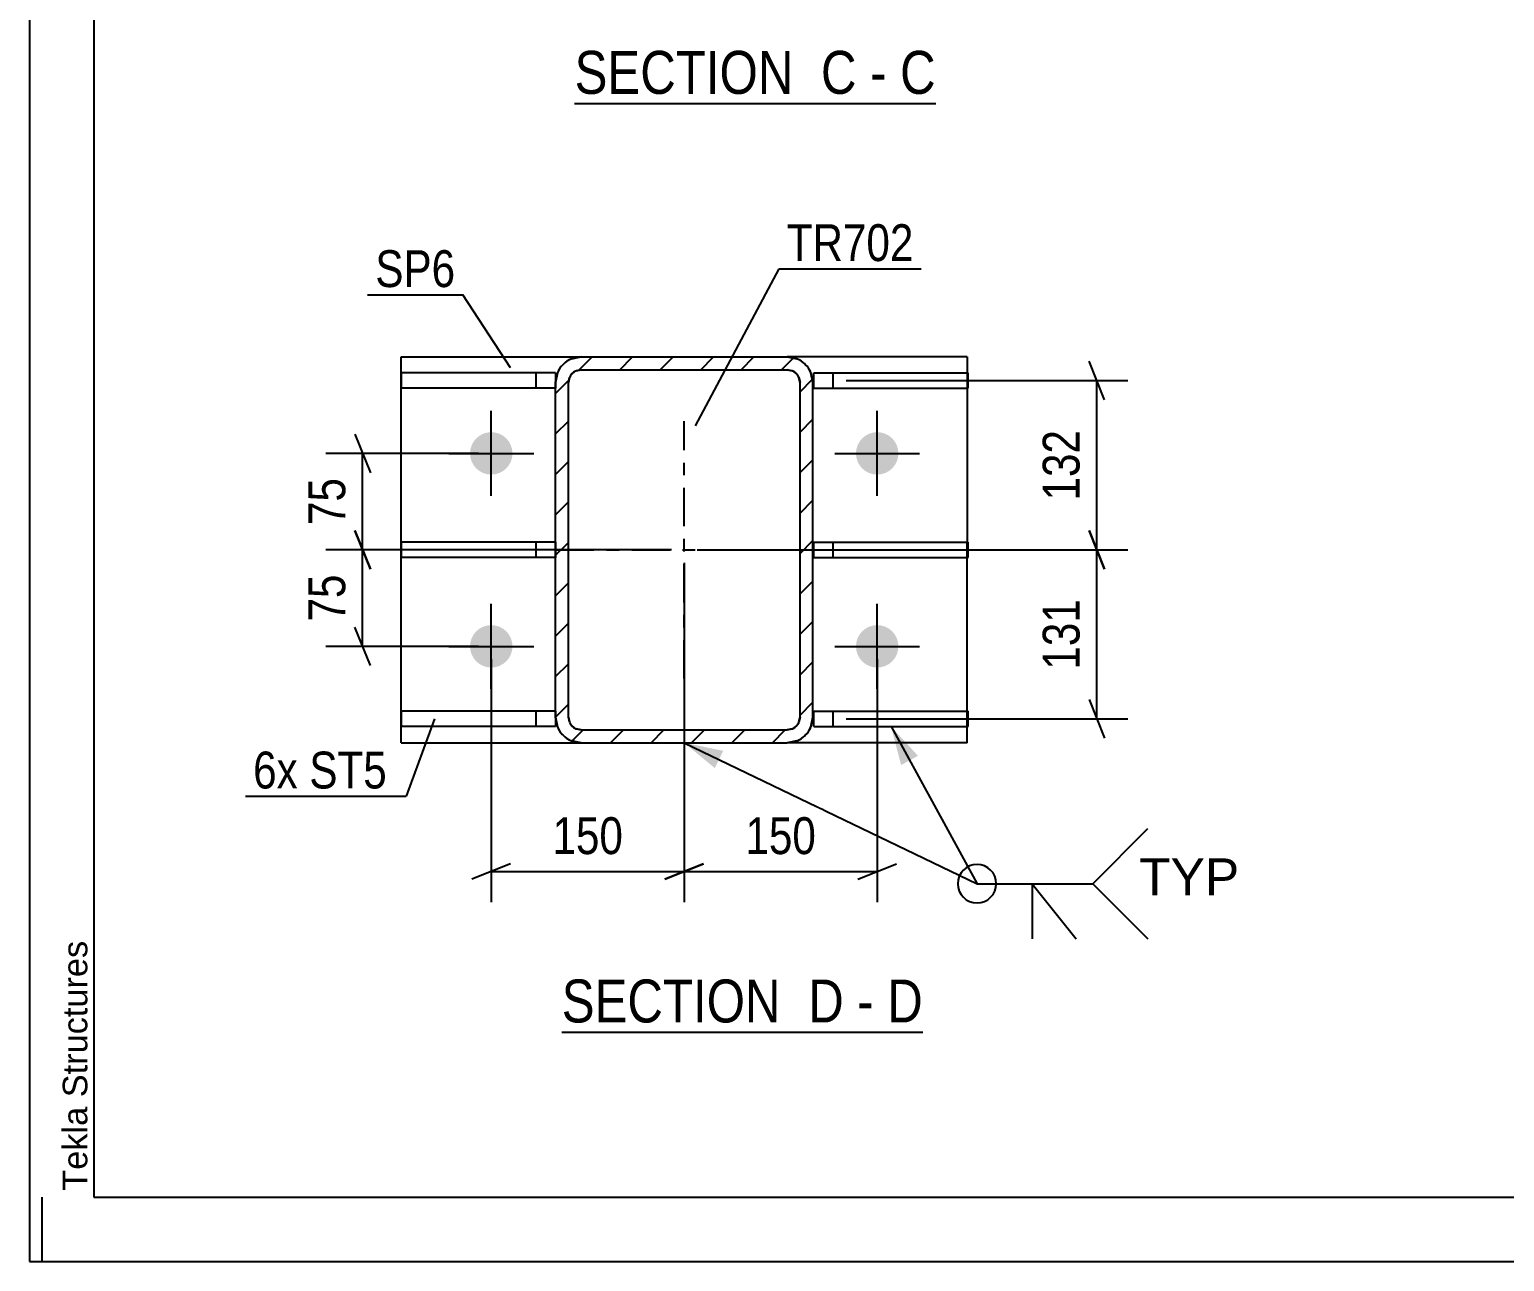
# Model space of a CAD drawing. Header units: millimetres. Extents: x -55 to 786, y -436 to 158.
# Drawn here: x -55.5 to 59.2, y -435.6 to -339.9 of the extents above; entities that cross this region are included whole.
import ezdxf

# ---------------------------------------------------------------- set-up
doc = ezdxf.new("R2010")
doc.units = ezdxf.units.MM
doc.linetypes.add('DXK_LINE_DOT2', pattern=[3.9198, 1.9599, -1.9599])
doc.linetypes.add('DXK_LINE_DOT3', pattern=[5.9187, 2.979, -0.9799, 0.9799, -0.9799])
doc.styles.add('Arial', font='ARIAL.TTF', dxfattribs={"height": 0.2})
doc.styles.add('Arial Narrow', font='ARIALN.TTF', dxfattribs={"height": 0.2})

# ---------------------------------------------------------------- blocks, each defined once
blk = doc.blocks.new('Unknown-761543994-1163')
at = {"color": 5, "linetype": 'Continuous'}
for p, q in [((-55.5, 158.36), (-55.5, -435.64)), ((-50.5, 153.36), (-50.5, -430.64)), ((-54.5, -435.64), (-54.5, -430.64)), ((-50.5, -430.64), (780.5, -430.64)), ((-55.5, -435.64), (785.5, -435.64))]:
    blk.add_line(p, q, dxfattribs=at)
at = {"color": 174, "linetype": 'Continuous', "style": 'Arial'}
blk.add_text('Tekla Structures', height=1.9102, rotation=90, dxfattribs=at).set_placement((-51, -430.14))
blk = doc.blocks.new('Unknown-761543994-14 - 3998')
at = {"color": 6, "linetype": 'Continuous'}
blk.add_line((-13.12, -345.62), (14.95, -345.62), dxfattribs=at)
at = {"color": 0, "linetype": 'Continuous'}
for points in [[(4.98, -344.87), (4.98, -341.37), (-13.12, -341.37), (-13.12, -344.87)], [(8.8, -344.87), (8.8, -341.37), (6.03, -341.37), (6.03, -344.87)], [(11.13, -344.87), (11.13, -341.37), (9.85, -341.37), (9.85, -344.87)], [(14.95, -344.87), (14.95, -341.37), (12.18, -341.37), (12.18, -344.87)]]:
    blk.add_wipeout(points, dxfattribs=at)
at = {"color": 7, "linetype": 'Continuous', "style": 'Arial Narrow'}
for s, p in [('SECTION ', (-13.12, -344.87)), ('C', (6.03, -344.87)), ('C', (12.18, -344.87)), ('-', (9.85, -344.87))]:
    blk.add_text(s, height=3.34, dxfattribs=at).set_placement(p)
blk = doc.blocks.new('Unknown-761543994-17 - 2225')
at = {"color": 6, "linetype": 'Continuous'}
blk.add_line((-14.12, -417.81), (13.95, -417.81), dxfattribs=at)
at = {"color": 0, "linetype": 'Continuous'}
for points in [[(3.99, -417.06), (3.99, -413.56), (-14.12, -413.56), (-14.12, -417.06)], [(7.8, -417.06), (7.8, -413.56), (5.04, -413.56), (5.04, -417.06)], [(10.13, -417.06), (10.13, -413.56), (8.85, -413.56), (8.85, -417.06)], [(13.95, -417.06), (13.95, -413.56), (11.18, -413.56), (11.18, -417.06)]]:
    blk.add_wipeout(points, dxfattribs=at)
at = {"color": 7, "linetype": 'Continuous', "style": 'Arial Narrow'}
for s, p in [('SECTION ', (-14.12, -417.06)), ('D', (5.04, -417.06)), ('D', (11.18, -417.06)), ('-', (8.85, -417.06))]:
    blk.add_text(s, height=3.34, dxfattribs=at).set_placement(p)
blk = doc.blocks.new('Part-761543994-2281 - 2225')
at = {"color": 2, "linetype": 'Continuous'}
for p, q in [((-26.6, -395.32), (-26.6, -365.32)), ((-26.6, -365.32), (-12.6, -365.32)), ((17.4, -365.32), (3.4, -365.32)), ((17.4, -365.32), (17.4, -366.56)), ((17.4, -367.76), (17.4, -379.71)), ((17.4, -392.86), (17.4, -380.91)), ((17.4, -395.32), (17.4, -394.06)), ((-26.6, -395.32), (-12.6, -395.32)), ((17.4, -395.32), (3.4, -395.32))]:
    blk.add_line(p, q, dxfattribs=at)
at = {"color": 7, "linetype": 'DXK_LINE_DOT2'}
for p, q in [((-12.6, -365.32), (3.4, -365.32)), ((17.4, -365.32), (17.4, -380.91)), ((17.4, -366.56), (17.4, -367.76)), ((17.4, -380.91), (17.4, -379.71)), ((17.4, -394.06), (17.4, -392.86)), ((-12.6, -395.32), (3.4, -395.32))]:
    blk.add_line(p, q, dxfattribs=at)
blk = doc.blocks.new('Part-761543994-2241 - 2225')
at = {"linetype": 'Continuous'}
h = blk.add_hatch(dxfattribs=at)
h.set_pattern_fill('', scale=0.7, style=0, pattern_type=0)
h.set_pattern_definition([(45, (-14.6026, -393.3164), (-1.57154, 1.57154), [])])
h.paths.add_polyline_path([(-14.6, -367.32), (-14.6, -393.32), (-14.45, -394.08), (-14.02, -394.73), (-13.37, -395.16), (-12.6, -395.32), (3.4, -395.32), (4.16, -395.16), (4.81, -394.73), (5.25, -394.08), (5.4, -393.32), (5.4, -367.32), (5.25, -366.55), (4.81, -365.9), (4.16, -365.47), (3.4, -365.32), (-12.6, -365.32), (-13.37, -365.47), (-14.02, -365.9), (-14.45, -366.55)])
h.paths.add_polyline_path([(-13.31, -366.61), (-12.99, -366.39), (-12.6, -366.32), (3.4, -366.32), (3.78, -366.39), (4.1, -366.61), (4.32, -366.93), (4.4, -367.32), (4.4, -393.32), (4.32, -393.7), (4.1, -394.02), (3.78, -394.24), (3.4, -394.32), (-12.6, -394.32), (-12.99, -394.24), (-13.31, -394.02), (-13.53, -393.7), (-13.6, -393.32), (-13.6, -367.32), (-13.53, -366.93)])
at = {"color": 7, "linetype": 'DXK_LINE_DOT2'}
for p, q in [((-13.37, -365.47), (-12.6, -365.32)), ((-12.6, -365.32), (3.4, -365.32)), ((3.4, -365.32), (4.16, -365.47)), ((-14.6, -367.32), (-14.45, -366.55)), ((-12.6, -366.32), (-12.99, -366.39)), ((-12.6, -366.32), (3.4, -366.32)), ((3.78, -366.39), (3.4, -366.32)), ((5.25, -366.55), (5.4, -367.32)), ((-14.6, -393.32), (-14.6, -367.32)), ((-13.53, -366.93), (-13.6, -367.32)), ((-13.6, -393.32), (-13.6, -367.32)), ((4.4, -367.32), (4.32, -366.93)), ((4.4, -393.32), (4.4, -367.32)), ((5.4, -393.32), (5.4, -367.32)), ((-14.45, -394.08), (-14.6, -393.32)), ((-13.6, -393.32), (-13.53, -393.7)), ((-12.99, -394.24), (-12.6, -394.32)), ((-12.6, -394.32), (3.4, -394.32)), ((3.4, -394.32), (3.78, -394.24)), ((4.32, -393.7), (4.4, -393.32)), ((5.4, -393.32), (5.25, -394.08)), ((-12.6, -395.32), (-13.37, -395.16)), ((-12.6, -395.32), (3.4, -395.32)), ((4.16, -395.16), (3.4, -395.32))]:
    blk.add_line(p, q, dxfattribs=at)
at = {"color": 2, "linetype": 'Continuous'}
for p, q in [((-12.6, -365.32), (-13.37, -365.47)), ((-12.6, -365.32), (3.4, -365.32)), ((4.16, -365.47), (3.4, -365.32)), ((-14.45, -366.55), (-14.6, -367.32)), ((-12.99, -366.39), (-12.6, -366.32)), ((-12.6, -366.32), (3.4, -366.32)), ((3.4, -366.32), (3.78, -366.39)), ((5.4, -367.32), (5.25, -366.55)), ((-14.6, -393.32), (-14.6, -367.32)), ((-13.6, -367.32), (-13.53, -366.93)), ((-13.6, -393.32), (-13.6, -367.32)), ((4.32, -366.93), (4.4, -367.32)), ((4.4, -393.32), (4.4, -367.32)), ((5.4, -393.32), (5.4, -367.32)), ((-14.6, -393.32), (-14.45, -394.08)), ((-13.53, -393.7), (-13.6, -393.32)), ((-12.6, -394.32), (-12.99, -394.24)), ((-12.6, -394.32), (3.4, -394.32)), ((3.78, -394.24), (3.4, -394.32)), ((4.4, -393.32), (4.32, -393.7)), ((5.25, -394.08), (5.4, -393.32)), ((-13.37, -395.16), (-12.6, -395.32)), ((-12.6, -395.32), (3.4, -395.32)), ((3.4, -395.32), (4.16, -395.16))]:
    blk.add_line(p, q, dxfattribs=at)
at = {"color": 7, "linetype": 'DXK_LINE_DOT3'}
for p, q in [((-4.6, -390.32), (-4.6, -370.32)), ((-14.6, -380.32), (5.4, -380.32))]:
    blk.add_line(p, q, dxfattribs=at)
at = {"color": 7, "linetype": 'DXK_LINE_DOT2'}
for centre, radius, start, end in [((-12.6, -367.32), 2, 112.5, 157.5), ((3.4, -367.32), 2, 22.5, 67.5), ((-12.6, -367.32), 1, 112.5, 157.5), ((3.4, -367.32), 1, 22.5, 67.5), ((-12.6, -393.32), 2, 202.5, 247.5), ((-12.6, -393.32), 1, 202.5, 247.5), ((3.4, -393.32), 1, 292.5, 337.5), ((3.4, -393.32), 2, 292.5, 337.5)]:
    blk.add_arc(centre, radius, start, end, dxfattribs=at)
at = {"color": 2, "linetype": 'Continuous'}
for centre, radius, start, end in [((-12.6, -367.32), 2, 112.5, 157.5), ((3.4, -367.32), 2, 22.5, 67.5), ((-12.6, -367.32), 1, 112.5, 157.5), ((3.4, -367.32), 1, 22.5, 67.5), ((-12.6, -393.32), 2, 202.5, 247.5), ((-12.6, -393.32), 1, 202.5, 247.5), ((3.4, -393.32), 1, 292.5, 337.5), ((3.4, -393.32), 2, 292.5, 337.5)]:
    blk.add_arc(centre, radius, start, end, dxfattribs=at)
blk = doc.blocks.new('Part-761543994-2301 - 2225')
at = {"color": 2, "linetype": 'Continuous'}
for p, q in [((-14.6, -392.86), (-26.6, -392.86)), ((-26.6, -392.86), (-26.6, -394.06)), ((-14.6, -392.86), (-14.6, -394.06)), ((-14.6, -394.06), (-26.6, -394.06))]:
    blk.add_line(p, q, dxfattribs=at)
at = {"color": 7, "linetype": 'DXK_LINE_DOT2'}
blk.add_line((-16.1, -394.06), (-16.1, -392.86), dxfattribs=at)
blk = doc.blocks.new('Part-761543994-2266 - 2225')
at = {"color": 2, "linetype": 'Continuous'}
for p, q in [((5.48, -394.06), (5.48, -392.86)), ((5.48, -392.86), (17.48, -392.86)), ((17.48, -394.06), (17.48, -392.86)), ((5.48, -394.06), (17.48, -394.06))]:
    blk.add_line(p, q, dxfattribs=at)
at = {"color": 7, "linetype": 'DXK_LINE_DOT2'}
blk.add_line((6.98, -394.06), (6.98, -392.86), dxfattribs=at)
blk = doc.blocks.new('Part-761543994-2291 - 2225')
at = {"color": 2, "linetype": 'Continuous'}
for p, q in [((5.48, -367.76), (5.48, -366.56)), ((5.48, -366.56), (17.48, -366.56)), ((17.48, -367.76), (17.48, -366.56)), ((5.48, -367.76), (17.48, -367.76))]:
    blk.add_line(p, q, dxfattribs=at)
at = {"color": 7, "linetype": 'DXK_LINE_DOT2'}
blk.add_line((6.98, -367.76), (6.98, -366.56), dxfattribs=at)
blk = doc.blocks.new('Part-761543994-2311 - 2225')
at = {"color": 2, "linetype": 'Continuous'}
for p, q in [((-14.6, -379.71), (-26.6, -379.71)), ((-26.6, -379.71), (-26.6, -380.91)), ((-14.6, -379.71), (-14.6, -380.91)), ((-14.6, -380.91), (-26.6, -380.91))]:
    blk.add_line(p, q, dxfattribs=at)
at = {"color": 7, "linetype": 'DXK_LINE_DOT2'}
blk.add_line((-16.1, -380.91), (-16.1, -379.71), dxfattribs=at)
blk = doc.blocks.new('Part-761543994-2296 - 2225')
at = {"color": 2, "linetype": 'Continuous'}
for p, q in [((5.48, -380.91), (5.48, -379.71)), ((5.48, -379.71), (17.48, -379.71)), ((17.48, -380.91), (17.48, -379.71)), ((5.48, -380.91), (17.48, -380.91))]:
    blk.add_line(p, q, dxfattribs=at)
at = {"color": 7, "linetype": 'DXK_LINE_DOT2'}
blk.add_line((6.98, -380.91), (6.98, -379.71), dxfattribs=at)
blk = doc.blocks.new('Part-761543994-2306 - 2225')
at = {"color": 2, "linetype": 'Continuous'}
for p, q in [((-14.6, -366.56), (-26.6, -366.56)), ((-26.6, -366.56), (-26.6, -367.76)), ((-14.6, -366.56), (-14.6, -367.76)), ((-14.6, -367.76), (-26.6, -367.76))]:
    blk.add_line(p, q, dxfattribs=at)
at = {"color": 7, "linetype": 'DXK_LINE_DOT2'}
blk.add_line((-16.1, -367.76), (-16.1, -366.56), dxfattribs=at)
blk = doc.blocks.new('Bolt-761543994-2388 - 2225')
at = {"linetype": 'Continuous'}
for points in [[(-21.25, -372.82, -1), (-17.95, -372.82, -1)], [(8.75, -372.82, -1), (12.05, -372.82, -1)], [(-21.25, -387.82, -1), (-17.95, -387.82, -1)], [(8.75, -387.82, -1), (12.05, -387.82, -1)]]:
    blk.add_hatch(color=1, dxfattribs=at).paths.add_polyline_path(points)
at = {"color": 1, "linetype": 'Continuous'}
for p, q in [((-19.6, -376.12), (-19.6, -369.52)), ((10.4, -376.12), (10.4, -369.52)), ((-22.9, -372.82), (-16.3, -372.82)), ((7.1, -372.82), (13.7, -372.82)), ((-19.6, -391.12), (-19.6, -384.52)), ((10.4, -391.12), (10.4, -384.52)), ((-22.9, -387.82), (-16.3, -387.82)), ((7.1, -387.82), (13.7, -387.82))]:
    blk.add_line(p, q, dxfattribs=at)
blk = doc.blocks.new('StraightDimension-761543994-14994 - 2225')
at = {"color": 7, "linetype": 'Continuous'}
for p, q in [((28.08, -368.66), (26.88, -365.66)), ((7.98, -367.16), (29.88, -367.16)), ((27.48, -380.32), (27.48, -367.16)), ((26.88, -378.82), (28.08, -381.82)), ((-3.6, -380.32), (29.88, -380.32))]:
    blk.add_line(p, q, dxfattribs=at)
at = {"color": 0}
blk.add_wipeout([(26.73, -370.4), (22.53, -370.4), (22.53, -377.08), (26.73, -377.08)], dxfattribs=at)
at = {"color": 3, "style": 'Arial Narrow'}
blk.add_text('132', height=2.863, rotation=90.0002, dxfattribs=at).set_placement((26.13, -376.48))
blk = doc.blocks.new('StraightDimension-761543994-2516 - 2225')
at = {"color": 7, "linetype": 'Continuous'}
for p, q in [((-30.2, -371.32), (-29, -374.32)), ((-20.6, -372.82), (-32.45, -372.82)), ((-29.6, -380.32), (-29.6, -372.82)), ((-29, -381.82), (-30.2, -378.82)), ((-5.6, -380.32), (-32.45, -380.32))]:
    blk.add_line(p, q, dxfattribs=at)
at = {"color": 0}
blk.add_wipeout([(-30.35, -374.14), (-34.55, -374.14), (-34.55, -378.99), (-30.35, -378.99)], dxfattribs=at)
at = {"color": 3, "style": 'Arial Narrow'}
blk.add_text('75', height=2.863, rotation=90.0002, dxfattribs=at).set_placement((-30.95, -378.39))
blk = doc.blocks.new('StraightDimension-761543994-2500 - 2225')
at = {"color": 7, "linetype": 'Continuous'}
for p, q in [((-30.2, -378.82), (-29, -381.82)), ((-5.6, -380.32), (-32.45, -380.32)), ((-29.6, -387.82), (-29.6, -380.32)), ((-29, -389.32), (-30.2, -386.32)), ((-20.6, -387.82), (-32.45, -387.82))]:
    blk.add_line(p, q, dxfattribs=at)
at = {"color": 0}
blk.add_wipeout([(-30.35, -381.64), (-34.55, -381.64), (-34.55, -386.49), (-30.35, -386.49)], dxfattribs=at)
at = {"color": 3, "style": 'Arial Narrow'}
blk.add_text('75', height=2.863, rotation=90.0002, dxfattribs=at).set_placement((-30.95, -385.89))
blk = doc.blocks.new('StraightDimension-761543994-14995 - 2225')
at = {"color": 7, "linetype": 'Continuous'}
for p, q in [((28.08, -381.82), (26.88, -378.82)), ((-3.6, -380.32), (29.88, -380.32)), ((27.48, -393.46), (27.48, -380.32)), ((26.88, -391.96), (28.08, -394.96)), ((7.98, -393.46), (29.88, -393.46))]:
    blk.add_line(p, q, dxfattribs=at)
at = {"color": 0}
blk.add_wipeout([(26.73, -383.55), (22.53, -383.55), (22.53, -390.23), (26.73, -390.23)], dxfattribs=at)
at = {"color": 3, "style": 'Arial Narrow'}
blk.add_text('131', height=2.863, rotation=90.0002, dxfattribs=at).set_placement((26.13, -389.63))
blk = doc.blocks.new('StraightDimension-761543994-15172 - 2225')
at = {"color": 7, "linetype": 'Continuous'}
for p, q in [((-4.6, -381.32), (-4.6, -407.72)), ((10.4, -388.82), (10.4, -407.72)), ((-3.1, -404.72), (-6.1, -405.92)), ((8.9, -405.92), (11.9, -404.72)), ((-4.6, -405.32), (10.4, -405.32))]:
    blk.add_line(p, q, dxfattribs=at)
at = {"color": 0}
blk.add_wipeout([(6.24, -404.57), (6.24, -400.37), (-0.44, -400.37), (-0.44, -404.57)], dxfattribs=at)
at = {"color": 3, "style": 'Arial Narrow'}
blk.add_text('150', height=2.863, dxfattribs=at).set_placement((0.16, -403.97))
blk = doc.blocks.new('StraightDimension-761543994-15173 - 2225')
at = {"color": 7, "linetype": 'Continuous'}
for p, q in [((-4.6, -381.32), (-4.6, -407.72)), ((-19.6, -388.82), (-19.6, -407.72)), ((-18.1, -404.72), (-21.1, -405.92)), ((-6.1, -405.92), (-3.1, -404.72)), ((-19.6, -405.32), (-4.6, -405.32))]:
    blk.add_line(p, q, dxfattribs=at)
at = {"color": 0}
blk.add_wipeout([(-8.76, -404.57), (-8.76, -400.37), (-15.44, -400.37), (-15.44, -404.57)], dxfattribs=at)
at = {"color": 3, "style": 'Arial Narrow'}
blk.add_text('150', height=2.863, dxfattribs=at).set_placement((-14.84, -403.97))
blk = doc.blocks.new('Mark-761543994-2237 - 2225')
at = {"color": 30, "linetype": 'Continuous'}
for p, q in [((-3.72, -370.69), (2.77, -358.47)), ((2.77, -358.47), (13.83, -358.47))]:
    blk.add_line(p, q, dxfattribs=at)
at = {"color": 0}
blk.add_wipeout([(13.23, -357.87), (13.23, -354.87), (3.37, -354.87), (3.37, -357.87)], dxfattribs=at)
blk.add_wipeout([(13.23, -357.87), (13.23, -354.87), (3.37, -354.87), (3.37, -357.87)], dxfattribs=at)
at = {"color": 3, "style": 'Arial Narrow'}
blk.add_text('TR702', height=2.863, dxfattribs=at).set_placement((3.37, -357.87))
blk = doc.blocks.new('Mark-761543994-2277 - 2225')
at = {"color": 30, "linetype": 'Continuous'}
for p in [(-29.21, -360.49), (-18.1, -366.18)]:
    blk.add_line(p, (-21.8, -360.49), dxfattribs=at)
at = {"color": 0}
blk.add_wipeout([(-22.4, -359.89), (-22.4, -356.89), (-28.61, -356.89), (-28.61, -359.89)], dxfattribs=at)
blk.add_wipeout([(-22.4, -359.89), (-22.4, -356.89), (-28.61, -356.89), (-28.61, -359.89)], dxfattribs=at)
at = {"color": 3, "style": 'Arial Narrow'}
blk.add_text('SP6', height=2.863, dxfattribs=at).set_placement((-28.61, -359.89))
blk = doc.blocks.new('WeldMark-761543994-2565 - 2225')
at = {"linetype": 'Continuous'}
for points in [[(12.26, -397.05), (11.48, -394.06), (13.57, -396.33)], [(-2.22, -397.29), (-4.6, -395.32), (-1.57, -395.94)]]:
    blk.add_hatch(color=30, dxfattribs=at).paths.add_polyline_path(points)
at = {"color": 30, "linetype": 'Continuous'}
for p, q in [((11.48, -394.06), (18.16, -406.27)), ((-4.6, -395.32), (18.16, -406.27)), ((18.16, -406.27), (27.16, -406.27))]:
    blk.add_line(p, q, dxfattribs=at)
at = {"color": 3, "linetype": 'Continuous'}
for q in [(25.87, -410.56), (22.44, -410.56)]:
    blk.add_line((22.44, -406.27), q, dxfattribs=at)
for start, end in [(90, 270), (270, 90)]:
    blk.add_arc((18.16, -406.27), 1.5, start, end, dxfattribs=at)
at = {"color": 0, "linetype": 'Continuous'}
blk.add_wipeout([(38.53, -407.17), (38.53, -404.17), (30.76, -404.17), (30.76, -407.17)], dxfattribs=at)
blk.add_wipeout([(38.53, -407.17), (38.53, -404.17), (30.76, -404.17), (30.76, -407.17)], dxfattribs=at)
at = {"color": 3, "linetype": 'Continuous'}
for q in [(31.44, -401.99), (31.44, -410.56)]:
    blk.add_line((27.16, -406.27), q, dxfattribs=at)
at = {"color": 3, "linetype": 'Continuous', "style": 'Arial'}
blk.add_text('TYP', height=2.865, dxfattribs=at).set_placement((30.76, -407.17))
blk = doc.blocks.new('MarkSet-761543994-2608 - 2225')
at = {"color": 30, "linetype": 'Continuous'}
for p in [(-24.01, -393.46), (-38.71, -399.47)]:
    blk.add_line(p, (-26.21, -399.47), dxfattribs=at)
at = {"color": 0}
for points in [[(-34.64, -398.87), (-34.64, -395.87), (-38.11, -395.87), (-38.11, -398.87)], [(-27.71, -398.87), (-27.71, -395.87), (-33.74, -395.87), (-33.74, -398.87)]]:
    blk.add_wipeout(points, dxfattribs=at)
for points in [[(-34.64, -398.87), (-34.64, -395.87), (-38.11, -395.87), (-38.11, -398.87)], [(-27.71, -398.87), (-27.71, -395.87), (-33.74, -395.87), (-33.74, -398.87)]]:
    blk.add_wipeout(points, dxfattribs=at)
at = {"color": 3, "style": 'Arial Narrow'}
for s, p in [('6x', (-38.11, -398.87)), ('ST5', (-33.74, -398.87))]:
    blk.add_text(s, height=2.863, dxfattribs=at).set_placement(p)

msp = doc.modelspace()

# ---------------------------------------------------------------- block references
for name in ['Unknown-761543994-1163', 'Part-761543994-2281 - 2225', 'Part-761543994-2241 - 2225', 'Part-761543994-2306 - 2225', 'Part-761543994-2291 - 2225', 'Bolt-761543994-2388 - 2225', 'Part-761543994-2311 - 2225', 'Part-761543994-2296 - 2225', 'Part-761543994-2301 - 2225', 'Part-761543994-2266 - 2225']:
    msp.add_blockref(name, (0, 0))

# ---------------------------------------------------------------- next in the draw order: block references
for name in ['Unknown-761543994-14 - 3998', 'Mark-761543994-2277 - 2225', 'StraightDimension-761543994-14994 - 2225', 'StraightDimension-761543994-2516 - 2225', 'MarkSet-761543994-2608 - 2225', 'Unknown-761543994-17 - 2225']:
    msp.add_blockref(name, (0, 0))

# ---------------------------------------------------------------- next in the draw order: block references
for name in ['Mark-761543994-2237 - 2225', 'StraightDimension-761543994-2500 - 2225', 'StraightDimension-761543994-14995 - 2225']:
    msp.add_blockref(name, (0, 0))

# ---------------------------------------------------------------- next in the draw order: block references
msp.add_blockref('StraightDimension-761543994-15172 - 2225', (0, 0))

# ---------------------------------------------------------------- next in the draw order: block references
msp.add_blockref('StraightDimension-761543994-15173 - 2225', (0, 0))

# ---------------------------------------------------------------- next in the draw order: block references
msp.add_blockref('WeldMark-761543994-2565 - 2225', (0, 0))

doc.saveas('drawing.dxf')
